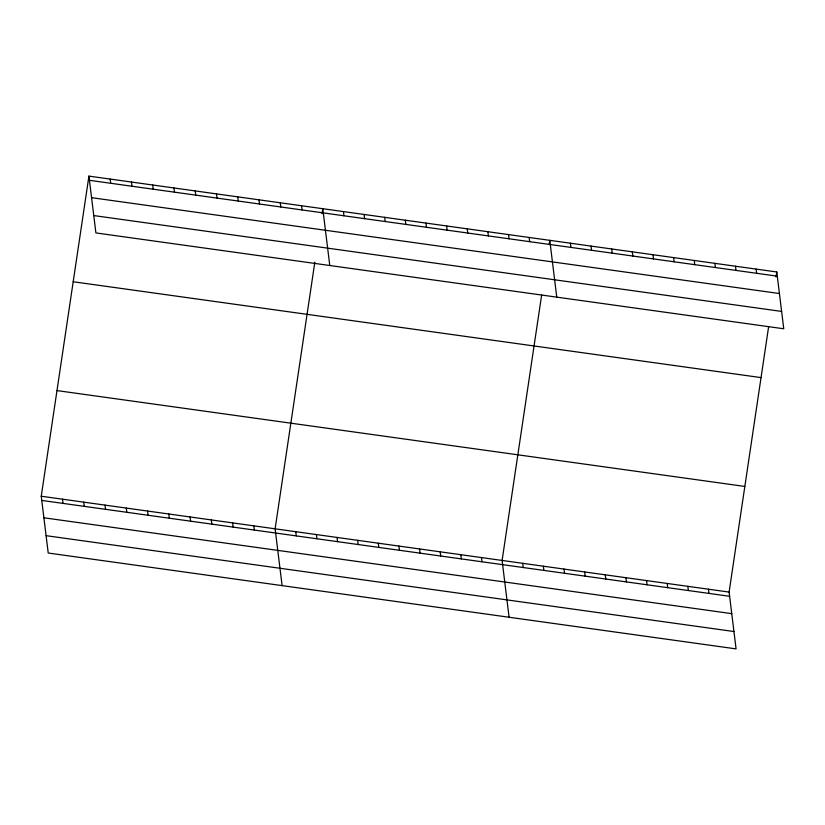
<?xml version="1.0" encoding="UTF-8"?>
<svg xmlns="http://www.w3.org/2000/svg" width="825" height="825" viewBox="0 0 825 825"><rect width="100%" height="100%" fill="white"/><g stroke="black" fill="none" stroke-linecap="round" stroke-linejoin="round"><path stroke-width="1.24" d="M768.632 326.648L729.104 592.082L736.075 648.883L48.221 553.028L41.25 496.227L88.925 176.117L776.779 271.972L783.75 328.773L95.896 232.918L88.925 176.117M314.841 262.144L275.117 528.815L282.098 585.626M322.049 213.675L322.792 208.704L329.773 265.506M541.643 295.02L502.105 560.453L509.087 617.255M549.233 244.066L549.78 240.333L556.762 297.144M776.036 276.942L776.779 271.972M89.44 180.314L777.294 276.169M91.575 197.68L779.419 293.535M93.772 215.562L781.615 311.417M73.188 281.748L761.042 377.603M56.987 390.586L744.831 486.441M41.25 496.227L729.104 592.082M41.766 500.435L729.62 596.289M43.9 517.791L731.744 613.645M46.097 535.673L733.941 631.527M756.143 269.094L756.659 273.302M735.508 266.217L736.024 270.425M714.873 263.34L715.388 267.548M694.238 260.463L694.753 264.67M673.602 257.586L674.118 261.793M708.469 589.205L708.984 593.412M652.967 254.719L653.482 258.916M687.833 586.327L688.349 590.535M632.332 251.842L632.847 256.049M667.198 583.45L667.714 587.658M611.696 248.964L612.212 253.172M646.563 580.583L647.078 584.781M591.061 246.087L591.577 250.295M625.917 577.706L626.443 581.914M570.415 243.21L570.941 247.417M605.282 574.829L605.808 579.037M584.647 571.952L585.173 576.159M529.145 237.456L529.671 241.663M564.011 569.075L564.537 573.282M508.509 234.589L509.035 238.786M543.376 566.197L543.892 570.405M487.874 231.712L488.39 235.919M522.741 563.32L523.256 567.528M467.239 228.834L467.754 233.042M446.603 225.957L447.119 230.165M481.47 557.576L481.986 561.784M425.968 223.08L426.484 227.287M460.835 554.699L461.35 558.907M405.333 220.203L405.848 224.41M440.199 551.822L440.715 556.029M384.698 217.326L385.213 221.533M419.564 548.945L420.08 553.152M364.062 214.459L364.578 218.656M398.929 546.067L399.444 550.275M343.427 211.582L343.942 215.789M378.293 543.201L378.809 547.398M357.658 540.323L358.174 544.531M301.537 205.745L302.053 209.942M337.023 537.446L337.538 541.654M280.273 202.775L280.789 206.982M316.387 534.569L316.903 538.777M259.009 199.815L259.524 204.023M295.752 531.692L296.268 535.899M237.755 196.855L238.27 201.063M216.49 193.885L217.006 198.093M253.863 525.855L254.378 530.062M195.226 190.926L195.742 195.133M232.598 522.895L233.114 527.103M173.972 187.966L174.487 192.173M211.334 519.925L211.85 524.133M152.708 185.006L153.223 189.203M190.08 516.966L190.596 521.173M131.443 182.036L131.959 186.244M168.816 514.006L169.331 518.213M110.189 179.077L110.705 183.284M147.551 511.036L148.067 515.243M126.297 508.076L126.813 512.284M105.033 505.117L105.548 509.324M83.768 502.157L84.284 506.354M62.514 499.187L63.03 503.394"/></g></svg>
